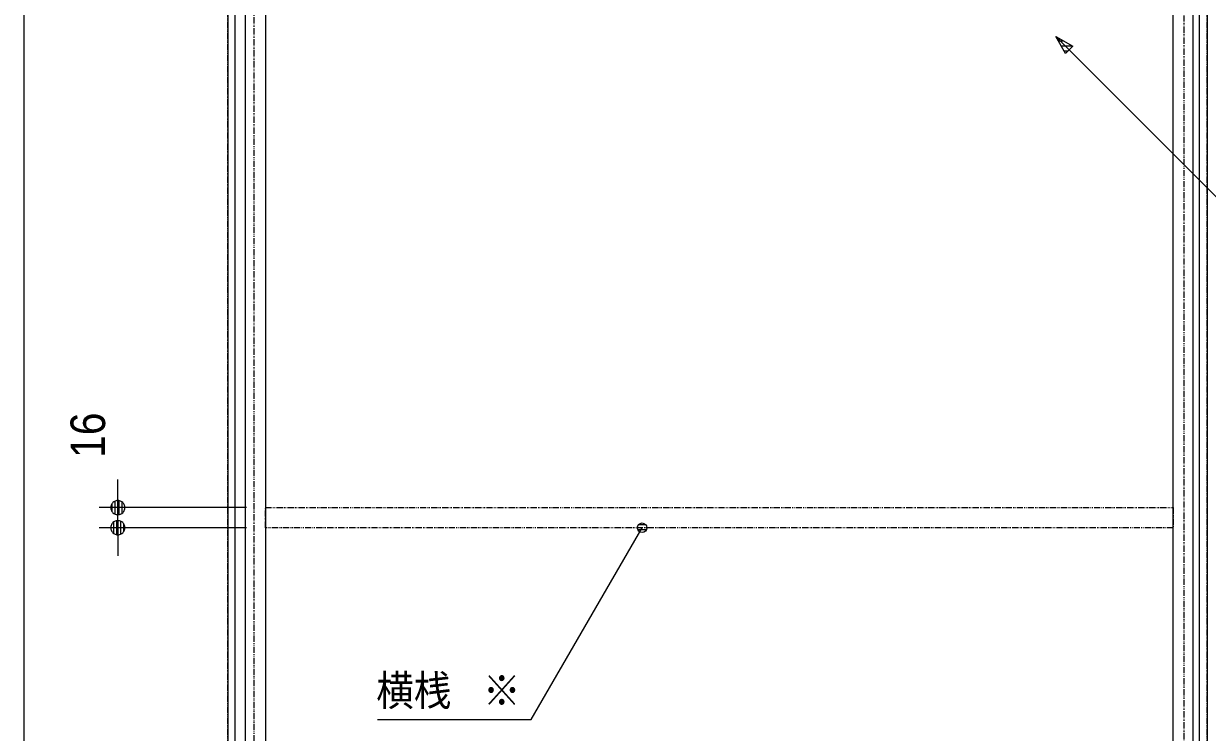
# Model space of a CAD drawing. Units: millimetres, scale not verified. Extents: x -4547 to 4547, y -2284 to 2284.
# Drawn here: x 195 to 1138, y -271 to 294 of the extents above; entities that cross this region are included whole.
import ezdxf
from ezdxf.enums import TextEntityAlignment as Align

# ---------------------------------------------------------------- set-up
doc = ezdxf.new("R2010")
doc.units = ezdxf.units.MM
doc.header["$LTSCALE"] = 20
doc.linetypes.add('DOUBLE_CHAIN1', pattern=[8.8, 5, -1, 0.6, -0.6, 0.6, -1])
for name, color, linetype, lineweight in [('0-0_3一般', 7, 'Continuous', 9), ('0-1_2寸法-2', 7, 'Continuous', 9), ('0-2_0', 7, 'Continuous', 9), ('0-3_2寸法-1', 7, 'Continuous', 9), ('0-4_2寸法-3', 7, 'Continuous', 9)]:
    doc.layers.add(name, color=color, linetype=linetype, lineweight=lineweight)
doc.styles.add('ＭＳ ゴシック', font='')
doc.styles.add('ＭＳ Ｐゴシック', font='')
doc.styles.get('ＭＳ ゴシック').set_extended_font_data('MS Gothic')
doc.styles.get('ＭＳ Ｐゴシック').set_extended_font_data('MS PGothic')

# ---------------------------------------------------------------- blocks, each defined once
blk = doc.blocks.new('グループ-6')
at = {"layer": '0-0_3一般'}
for p, q in [((34248.7, 13720), (34248.7, -32580)), ((34568.7, 13720), (34568.7, -32580)), ((49348.7, -32580), (49348.7, 13720)), ((49028.7, -1840), (49028.7, 12660)), ((49028.7, -2160), (49028.7, -1840)), ((49028.7, -16760), (49028.7, -2160))]:
    blk.add_line(p, q, dxfattribs=at)
at = {"layer": '0-0_3一般', "linetype": 'DOUBLE_CHAIN1'}
for p, q in [((34385.9, 12840), (34385.9, -31760)), ((49205.9, -31760), (49205.9, 12840))]:
    blk.add_line(p, q, dxfattribs=at)
blk = doc.blocks.new('グループ-7')
at = {"layer": '0-0_3一般', "linetype": 'DOUBLE_CHAIN1'}
for p, q in [((33968.7, -32920), (33968.7, 14080)), ((49568.7, -32920), (49568.7, 14080))]:
    blk.add_line(p, q, dxfattribs=at)
blk = doc.blocks.new('グループ-9')
at = {"layer": '0-0_3一般'}
for points in [[(33968.7, 14080), (33968.7, -32740), (34088.7, -32740), (34088.7, 14080)], [(49568.7, 14080), (49568.7, -32920), (49448.7, -32920), (49448.7, 14080)]]:
    blk.add_lwpolyline(points, close=True, dxfattribs=at)
blk = doc.blocks.new('グループ-15')
at = {"layer": '0-0_3一般'}
for name in ['グループ-7', 'グループ-9', 'グループ-6']:
    blk.add_blockref(name, (0, 0), dxfattribs=at)
blk = doc.blocks.new('_Dot')
at = {"layer": '0-2_0'}
for p, q in [((-10, 0), (-20, 0)), ((9.78, 2), (-9.78, 2)), ((7.99, 6), (-7.99, 6)), ((9.16, -3.98), (-9.16, -3.98)), ((6, -7.98), (-6, -7.98))]:
    blk.add_line(p, q, dxfattribs=at)
for points in [[(10, 0), (9.92, 1.25), (9.69, 2.49), (9.3, 3.68), (8.76, 4.82), (8.09, 5.88), (7.29, 6.85), (6.37, 7.71), (5.36, 8.44), (4.26, 9.05), (3.09, 9.51), (1.87, 9.82), (0.63, 9.98), (-0.63, 9.98), (-1.87, 9.82), (-3.09, 9.51), (-4.26, 9.05), (-5.36, 8.44), (-6.37, 7.71), (-7.29, 6.85), (-8.09, 5.88), (-8.76, 4.82), (-9.3, 3.68), (-9.69, 2.49), (-9.92, 1.25), (-10, 0), (0, 0)], [(-10, 0), (-9.92, -1.25), (-9.69, -2.49), (-9.3, -3.68), (-8.76, -4.82), (-8.09, -5.88), (-7.29, -6.85), (-6.37, -7.71), (-5.36, -8.44), (-4.26, -9.05), (-3.09, -9.51), (-1.87, -9.82), (-0.63, -9.98), (0.63, -9.98), (1.87, -9.82), (3.09, -9.51), (4.26, -9.05), (5.36, -8.44), (6.37, -7.71), (7.29, -6.85), (8.09, -5.88), (8.76, -4.82), (9.3, -3.68), (9.69, -2.49), (9.92, -1.25), (10, 0), (0, 0)]]:
    blk.add_lwpolyline(points, close=True, dxfattribs=at)
blk = doc.blocks.new('グループ-99')
at = {"layer": '0-0_3一般', "linetype": 'DOUBLE_CHAIN1'}
for points in [[(49028.7, -2160), (34568.7, -2160), (34568.7, -1840), (49028.7, -1840)], [(49028.7, -17080), (34568.7, -17080), (34568.7, -16760), (49028.7, -16760)]]:
    blk.add_lwpolyline(points, close=True, dxfattribs=at)
blk = doc.blocks.new('グループ-101')
at = {"layer": '0-0_3一般'}
blk.add_blockref('グループ-99', (0, 0), dxfattribs=at)

msp = doc.modelspace()

# ---------------------------------------------------------------- linework, layer by layer
at = {"layer": '0-1_2寸法-2'}
for p, q in [((270.31, -80.74), (270.31, -69.49)), ((372.81, -92), (255.31, -92)), ((270.31, -108), (270.31, -92)), ((372.81, -108), (255.31, -108)), ((270.31, -119.26), (270.31, -130.51))]:
    msp.add_line(p, q, dxfattribs=at)
at = {"layer": '0-3_2寸法-1'}
msp.add_line((195.31, 674.74), (195.31, -1620.74), dxfattribs=at)
at = {"layer": '0-4_2寸法-3'}
for p, q in [((1017.28, 283.43), (1241.44, 59.27)), ((1023.61, 279.77), (1019.39, 279.77)), ((1030.54, 275.77), (1021.7, 275.77)), ((1027.17, 271.77), (1024.01, 271.77)), ((691.13, -109.76), (684.5, -109.76)), ((690.82, -105.76), (684.81, -105.76))]:
    msp.add_line(p, q, dxfattribs=at)
msp.add_lwpolyline([(1025.17, 269.77), (1017.28, 283.43), (1030.94, 275.55)], close=True, dxfattribs=at)
msp.add_lwpolyline([(1025.17, 269.77), (1017.28, 283.43), (1030.94, 275.55)], close=True, dxfattribs=at)
msp.add_lwpolyline([(477.16, -260.84), (599.57, -260.84), (687.81, -108)], dxfattribs=at)
msp.add_circle((687.81, -108), 3.75, dxfattribs=at)
msp.add_circle((687.81, -108), 3.75, dxfattribs=at)

# ---------------------------------------------------------------- block references
at = {"layer": '0-0_3一般', "xscale": 0.05, "yscale": 0.05}
for name in ['グループ-15', 'グループ-101']:
    msp.add_blockref(name, (-1340.62, 0), dxfattribs=at)
at = {"layer": '0-1_2寸法-2', "xscale": 0.5627563, "yscale": 0.5627563}
for p, rotation in [((270.31, -92), 270), ((270.31, -108), 90)]:
    msp.add_blockref('_Dot', p, dxfattribs=dict(at, rotation=rotation))

# ---------------------------------------------------------------- texts
at = {"layer": '0-1_2寸法-2', "style": 'ＭＳ Ｐゴシック', "width": 0.9}
msp.add_text('16', height=27.57, rotation=90, dxfattribs=at).set_placement((268.45, -52.37), align=Align.BOTTOM_LEFT)
at = {"layer": '0-4_2寸法-3', "style": 'ＭＳ ゴシック', "width": 0.9}
for s, p in [('横桟', (476.15, -257.21)), ('※', (561.16, -257.21))]:
    msp.add_text(s, height=24.34, dxfattribs=at).set_placement(p, align=Align.BOTTOM_LEFT)

doc.saveas('drawing.dxf')
